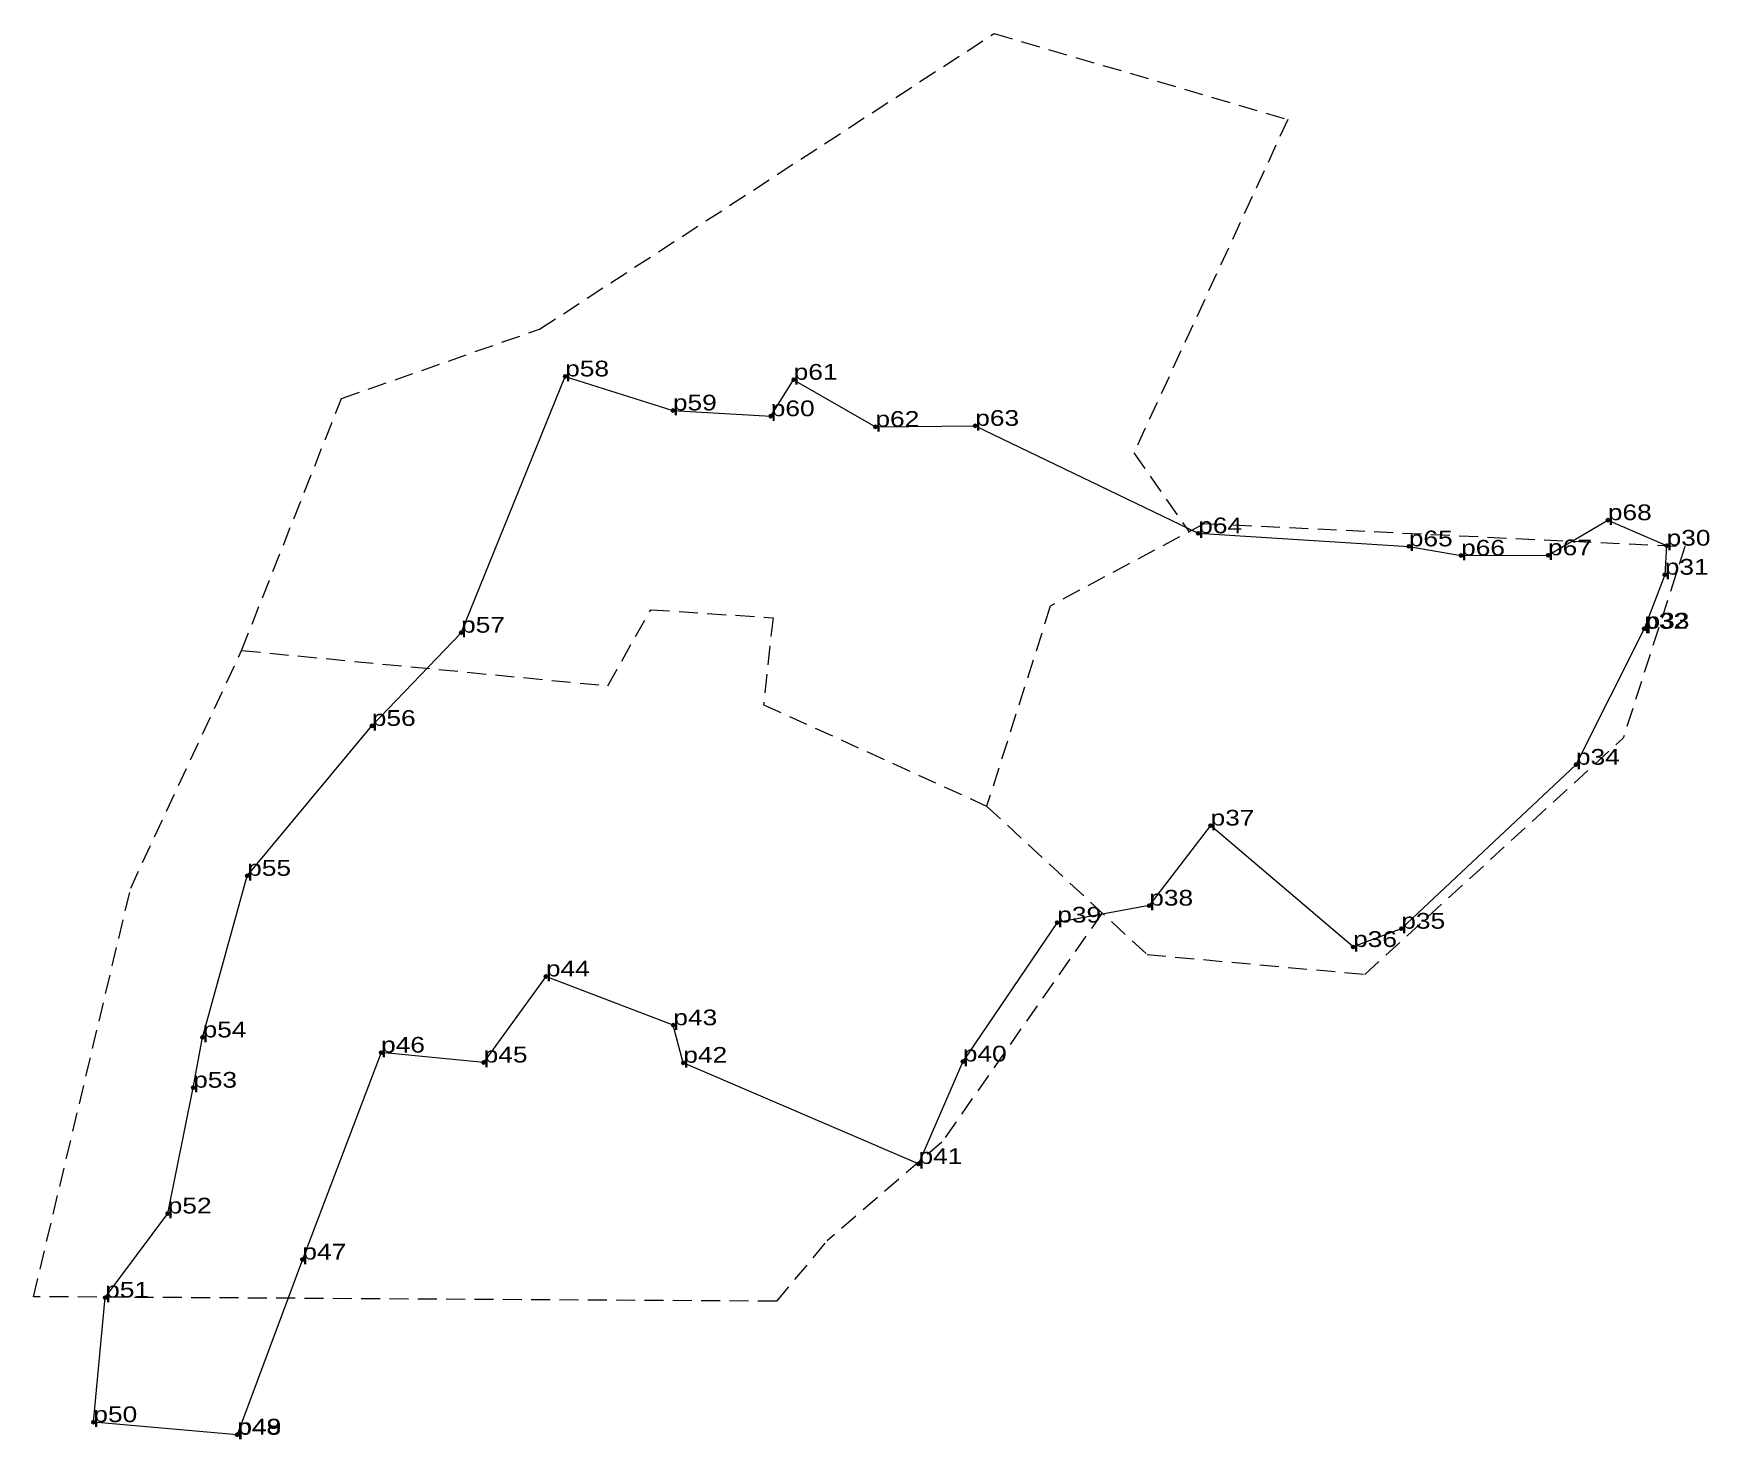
# Model space of a CAD drawing. Header units: metres. Extents: x 549318 to 549510, y 1836929 to 1837090.
import ezdxf

# ---------------------------------------------------------------- set-up
doc = ezdxf.new("R2010")
doc.units = ezdxf.units.M
doc.header["$LTSCALE"] = 0.72
doc.header["$PDMODE"] = 32
doc.header["$PDSIZE"] = 0.36
doc.linetypes.add('MEDIUM_DASHED', pattern=[4.5, 3, -1.5])
doc.layers.add('10', color=7, linetype='Continuous', lineweight=13)
doc.layers.add('15', color=7, linetype='MEDIUM_DASHED', lineweight=13)
doc.layers.add('12', color=7, linetype='Continuous')
doc.layers.add('7', color=7, linetype='Continuous')

msp = doc.modelspace()

# ---------------------------------------------------------------- linework, layer by layer
at = {"layer": '10'}
msp.add_lwpolyline([(549342.91, 1836993.71), (549357.16, 1837010.85), (549367.37, 1837021.51), (549379.27, 1837050.81), (549391.59, 1837046.92), (549402.78, 1837046.26), (549405.4, 1837050.43), (549414.75, 1837045.05), (549426.16, 1837045.16), (549451.66, 1837032.87), (549475.74, 1837031.38), (549481.72, 1837030.32), (549491.66, 1837030.36), (549498.5, 1837034.37), (549505.22, 1837031.46), (549505.01, 1837028.14), (549502.65, 1837021.96), (549494.85, 1837006.41), (549474.88, 1836987.66), (549469.37, 1836985.57), (549453.07, 1836999.45), (549446.06, 1836990.3), (549435.54, 1836988.36), (549424.74, 1836972.47), (549419.68, 1836960.76), (549392.78, 1836972.33), (549391.64, 1836976.62), (549377.07, 1836982.2), (549369.95, 1836972.36), (549358.22, 1836973.49), (549349.22, 1836949.83), (549341.76, 1836929.8), (549325.32, 1836931.24), (549326.67, 1836945.48), (549333.82, 1836955.1), (549336.73, 1836969.48), (549337.81, 1836975.23)], close=True, dxfattribs=at)
at = {"layer": '15'}
for p, q in [((549342.27, 1837019.47), (549353.7, 1837048.29)), ((549452.38, 1837034), (549507.31, 1837031.35)), ((549507.31, 1837031.35), (549500.24, 1837009.43)), ((549384.14, 1837015.44), (549389.06, 1837024.13)), ((549389.06, 1837024.13), (549403.04, 1837023.22)), ((549403.04, 1837023.22), (549401.97, 1837013.27)), ((549329.59, 1836992.28), (549342.27, 1837019.47)), ((549342.27, 1837019.47), (549384.14, 1837015.44)), ((549401.97, 1837013.27), (549427.47, 1837001.69)), ((549318.48, 1836945.58), (549329.59, 1836992.28)), ((549403.47, 1836945.06), (549409.24, 1836951.98)), ((549403.47, 1836945.06), (549318.48, 1836945.58))]:
    msp.add_line(p, q, dxfattribs=at)
for points in [[(549353.7, 1837048.29), (549376.35, 1837056.22), (549428.32, 1837090.02), (549461.91, 1837080.19), (549444.3, 1837042.07), (549450.61, 1837033.05)], [(549452.38, 1837034), (549434.75, 1837024.56), (549427.47, 1837001.69), (549445.81, 1836984.71)], [(549445.81, 1836984.71), (549470.72, 1836982.44), (549500.24, 1837009.43)], [(549440.68, 1836989.47), (549422.34, 1836963.25), (549409.24, 1836951.98)]]:
    msp.add_lwpolyline(points, dxfattribs=at)
at = {"layer": '7'}
for p in [(549379.27, 1837050.81), (549405.4, 1837050.43), (549391.59, 1837046.92), (549402.77, 1837046.26), (549414.75, 1837045.05), (549426.16, 1837045.16), (549451.66, 1837032.87), (549498.5, 1837034.37), (549475.74, 1837031.38), (549505.23, 1837031.46), (549481.72, 1837030.33), (549491.66, 1837030.36), (549505.01, 1837028.14), (549367.37, 1837021.51), (549502.65, 1837021.96), (549502.81, 1837021.98), (549357.16, 1837010.85), (549494.85, 1837006.41), (549453.07, 1836999.45), (549342.91, 1836993.71), (549446.06, 1836990.29), (549435.54, 1836988.36), (549474.88, 1836987.66), (549469.37, 1836985.57), (549377.07, 1836982.2), (549391.64, 1836976.63), (549337.81, 1836975.23), (549358.22, 1836973.49), (549369.95, 1836972.36), (549392.78, 1836972.33), (549424.74, 1836972.47), (549336.73, 1836969.49), (549419.68, 1836960.76), (549333.82, 1836955.1), (549349.23, 1836949.83), (549326.67, 1836945.48), (549325.32, 1836931.24), (549341.76, 1836929.8), (549341.8, 1836929.83)]:
    msp.add_point(p, dxfattribs=at)

# ---------------------------------------------------------------- texts
at = {"layer": '12', "width": 1.25}
for s, p in [('p58', (549379.27, 1837050.81)), ('p58', (549379.27, 1837050.81)), ('p61', (549405.4, 1837050.43)), ('p61', (549405.4, 1837050.43)), ('p59', (549391.59, 1837046.92)), ('p59', (549391.59, 1837046.92)), ('p60', (549402.78, 1837046.26)), ('p60', (549402.78, 1837046.26)), ('p62', (549414.75, 1837045.05)), ('p62', (549414.75, 1837045.05)), ('p63', (549426.16, 1837045.16)), ('p63', (549426.16, 1837045.16)), ('p68', (549498.5, 1837034.37)), ('p68', (549498.5, 1837034.37)), ('p64', (549451.66, 1837032.87)), ('p64', (549451.66, 1837032.87)), ('p65', (549475.74, 1837031.38)), ('p65', (549475.74, 1837031.38)), ('p30', (549505.22, 1837031.46)), ('p30', (549505.22, 1837031.46)), ('p66', (549481.72, 1837030.32)), ('p66', (549481.72, 1837030.32)), ('p67', (549491.66, 1837030.36)), ('p67', (549491.66, 1837030.36)), ('p31', (549505.01, 1837028.14)), ('p31', (549505.01, 1837028.14)), ('p32', (549502.65, 1837021.96)), ('p32', (549502.65, 1837021.96)), ('p33', (549502.81, 1837021.98)), ('p33', (549502.81, 1837021.98)), ('p57', (549367.37, 1837021.51)), ('p57', (549367.37, 1837021.51)), ('p56', (549357.16, 1837010.85)), ('p56', (549357.16, 1837010.85)), ('p34', (549494.85, 1837006.41)), ('p34', (549494.85, 1837006.41)), ('p37', (549453.07, 1836999.45)), ('p37', (549453.07, 1836999.45)), ('p55', (549342.91, 1836993.71)), ('p55', (549342.91, 1836993.71)), ('p38', (549446.06, 1836990.3)), ('p38', (549446.06, 1836990.3)), ('p39', (549435.54, 1836988.36)), ('p39', (549435.54, 1836988.36)), ('p35', (549474.88, 1836987.66)), ('p35', (549474.88, 1836987.66)), ('p36', (549469.37, 1836985.57)), ('p36', (549469.37, 1836985.57)), ('p44', (549377.07, 1836982.2)), ('p44', (549377.07, 1836982.2)), ('p43', (549391.64, 1836976.62)), ('p43', (549391.64, 1836976.62)), ('p54', (549337.81, 1836975.23)), ('p54', (549337.81, 1836975.23)), ('p46', (549358.22, 1836973.49)), ('p46', (549358.22, 1836973.49)), ('p45', (549369.95, 1836972.36)), ('p45', (549369.95, 1836972.36)), ('p42', (549392.78, 1836972.33)), ('p42', (549392.78, 1836972.33)), ('p40', (549424.74, 1836972.47)), ('p40', (549424.74, 1836972.47)), ('p53', (549336.73, 1836969.48)), ('p53', (549336.73, 1836969.48)), ('p41', (549419.68, 1836960.76)), ('p41', (549419.68, 1836960.76)), ('p52', (549333.82, 1836955.1)), ('p52', (549333.82, 1836955.1)), ('p47', (549349.22, 1836949.83)), ('p47', (549349.22, 1836949.83)), ('p51', (549326.67, 1836945.48)), ('p51', (549326.67, 1836945.48)), ('p50', (549325.32, 1836931.24)), ('p50', (549325.32, 1836931.24)), ('p48', (549341.76, 1836929.8)), ('p48', (549341.76, 1836929.8)), ('p49', (549341.8, 1836929.83)), ('p49', (549341.8, 1836929.83))]:
    msp.add_text(s, height=1.8, dxfattribs=at).set_placement(p)

doc.saveas('drawing.dxf')
